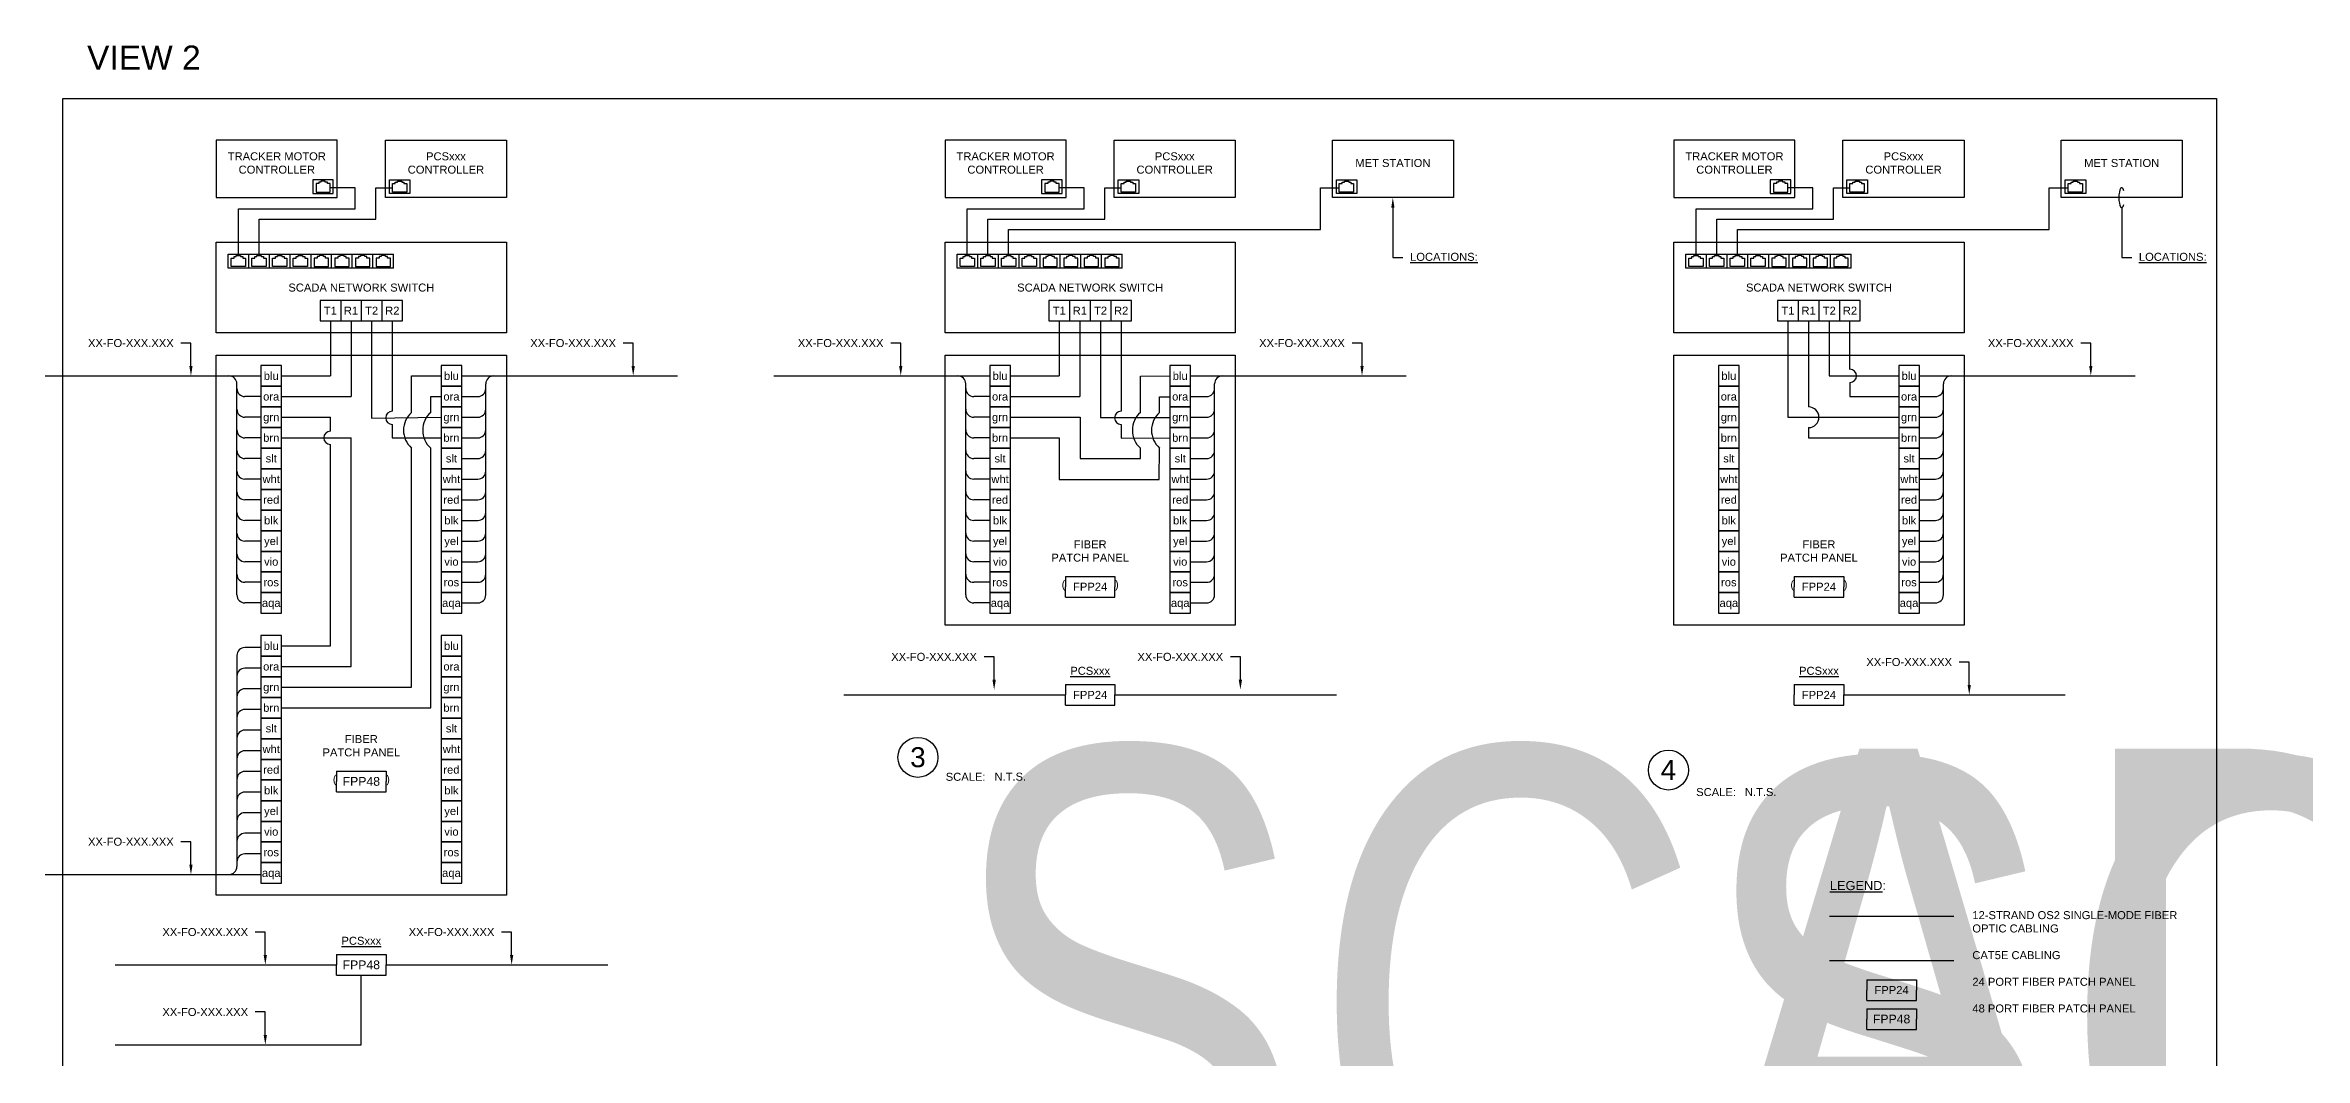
# Model space of a CAD drawing. Header units: feet. Extents: x -17 to 246, y -88 to 32.
# Drawn here: x 101.13 to 129.36, y -13.58 to -0.92 of the extents above; entities that cross this region are included whole.
import ezdxf
from ezdxf import colors
from ezdxf.entities.mleader import LeaderData, LeaderLine
from ezdxf.enums import TextEntityAlignment as Align
from ezdxf.math import Vec2, Vec3

# ---------------------------------------------------------------- set-up
doc = ezdxf.new("R2018")
doc.units = ezdxf.units.FT
doc.header["$MEASUREMENT"] = 0
for name, color, linetype in [('E-1LIN-COMM-EQPM', 243, 'Continuous'), ('E-CABL-CAT5', 120, 'CAT5_CABLE'), ('E-CABL-FO', 120, 'FIBER_OPTIC'), ('G-ANNO-TEXT', 1, 'Continuous'), ('G-NOTES', 7, 'Continuous')]:
    doc.layers.add(name, color=color, linetype=linetype)
doc.layers.add('G-NPLT', color=67, linetype='Continuous', plot=False)
doc.styles.add('NEI-A', font='arial.ttf')
doc.styles.get("Standard").update_dxf_attribs({"font": 'arial.ttf'})
doc.linetypes.add('CAT5_CABLE', pattern='A,1,-0.12,["CAT5",Standard,S=0.1,R=0,X=-0.08,Y=-0.05],-0.3', length=1.42)
doc.linetypes.add('FIBER_OPTIC', pattern='A,0.2,-0.05,0,-0.05,0.2,-0.15,["FO",Standard,S=0.1,R=0,X=-0.04,Y=-0.05],-0.25,0.2,-0.05,0,-0.05', length=1.2)

# ---------------------------------------------------------------- blocks, each defined once
blk = doc.blocks.new('com_fpp24')
at = {"layer": 'E-1LIN-COMM-EQPM'}
for p, q in [((-0.31, 0.129), (-0.155, 0.129)), ((-0.31, 0.129), (-0.31, 0)), ((-0.31, -0.129), (-0.31, 0)), ((-0.155, 0.129), (0.155, 0.129)), ((0.155, 0.129), (0.31, 0.129)), ((0.31, 0.129), (0.31, 0)), ((0.31, -0.129), (0.31, 0)), ((-0.31, -0.129), (-0.155, -0.129)), ((-0.155, -0.129), (0.155, -0.129)), ((0.155, -0.129), (0.31, -0.129))]:
    blk.add_line(p, q, dxfattribs=at)
at = {"insert": (0, 0), "char_height": 0.1, "attachment_point": 5, "style": 'NEI-A'}
blk.add_mtext_dynamic_manual_height_columns('FPP24', width=0.40071, gutter_width=0.547, heights=[0], dxfattribs=at)
blk = doc.blocks.new('com_fpp')
at = {"layer": 'E-1LIN-COMM-EQPM'}
for p, q in [((-0.31, 0.129), (-0.155, 0.129)), ((-0.31, 0.129), (-0.31, 0)), ((-0.31, -0.129), (-0.31, 0)), ((-0.155, 0.129), (0.155, 0.129)), ((0.155, 0.129), (0.31, 0.129)), ((0.31, 0.129), (0.31, 0)), ((0.31, -0.129), (0.31, 0)), ((-0.31, -0.129), (-0.155, -0.129)), ((-0.155, -0.129), (0.155, -0.129)), ((0.155, -0.129), (0.31, -0.129))]:
    blk.add_line(p, q, dxfattribs=at)
at = {"insert": (0, 0), "char_height": 0.1094, "attachment_point": 5, "style": 'NEI-A'}
blk.add_mtext_dynamic_manual_height_columns('FPP48', width=0.40071, gutter_width=0.547, heights=[0], dxfattribs=at)
blk = doc.blocks.new('com_fpp_ports')
for points in [[(-0.052, 0.129), (-0.31, 0.129), (-0.31, -0.129), (-0.052, -0.129)], [(-0.052, -0.129), (-0.31, -0.129), (-0.31, -0.387), (-0.052, -0.387)], [(-0.052, -0.387), (-0.31, -0.387), (-0.31, -0.645), (-0.052, -0.645)], [(-0.052, -0.645), (-0.31, -0.645), (-0.31, -0.903), (-0.052, -0.903)], [(-0.052, -0.903), (-0.31, -0.903), (-0.31, -1.161), (-0.052, -1.161)], [(-0.052, -1.161), (-0.31, -1.161), (-0.31, -1.419), (-0.052, -1.419)], [(-0.052, -1.419), (-0.31, -1.419), (-0.31, -1.677), (-0.052, -1.677)], [(-0.052, -1.677), (-0.31, -1.677), (-0.31, -1.936), (-0.052, -1.936)], [(-0.052, -1.936), (-0.31, -1.936), (-0.31, -2.194), (-0.052, -2.194)], [(-0.052, -2.194), (-0.31, -2.194), (-0.31, -2.452), (-0.052, -2.452)], [(-0.052, -2.452), (-0.31, -2.452), (-0.31, -2.71), (-0.052, -2.71)], [(-0.052, -2.71), (-0.31, -2.71), (-0.31, -2.968), (-0.052, -2.968)]]:
    blk.add_lwpolyline(points, close=True)
at = {"style": 'NEI-A'}
for s, p in [('blu', (-0.181, 0)), ('ora', (-0.181, -0.258)), ('grn', (-0.181, -0.516)), ('brn', (-0.181, -0.774)), ('slt', (-0.181, -1.032)), ('wht', (-0.181, -1.29)), ('red', (-0.181, -1.548)), ('blk', (-0.181, -1.807)), ('yel', (-0.181, -2.065)), ('vio', (-0.181, -2.323)), ('aqa', (-0.181, -2.839)), ('ros', (-0.181, -2.581))]:
    blk.add_text(s, height=0.1, dxfattribs=at).set_placement(p, align=Align.MIDDLE_CENTER)
blk = doc.blocks.new('DETAIL_TITLE')
blk.add_circle((0.592, -0.513), 0.25)
at = {"style": 'NEI-A', "flags": 8}
blk.add_attdef('#', text='', height=0.25, dxfattribs=at).set_placement((0.592, -0.511), align=Align.MIDDLE_CENTER)
at = {"lineweight": 30, "flags": 104}
blk.add_attdef('DETAIL_TITLE', text='', height=0.2, dxfattribs=at).set_placement((0.91, -0.525), align=Align.BOTTOM_LEFT)
at = {"style": 'NEI-A'}
for tag, p in [('SCALE:', (0.939, -0.738)), ('1"_=_', (1.547, -0.738))]:
    blk.add_attdef(tag, text='', height=0.1, dxfattribs=at).set_placement(p, align=Align.BOTTOM_LEFT)
blk = doc.blocks.new('Equipment Callout Arrowhead')
at = {"color": 0}
blk.add_ellipse((0, 0), major_axis=(0.99, 0), ratio=0.28679, start_param=-0.799881, end_param=3.941473, dxfattribs=at)

msp = doc.modelspace()

# ---------------------------------------------------------------- linework, layer by layer
at = {"layer": 'E-1LIN-COMM-EQPM'}
for points in [[(104.777, -2.106), (103.264, -2.106), (103.264, -2.823), (104.777, -2.823)], [(105.377, -2.106), (106.89, -2.106), (106.89, -2.823), (105.377, -2.823)], [(113.884, -2.106), (112.371, -2.106), (112.371, -2.823), (113.884, -2.823)], [(114.484, -2.106), (115.997, -2.106), (115.997, -2.823), (114.484, -2.823)], [(117.21, -2.106), (118.723, -2.106), (118.723, -2.823), (117.21, -2.823)], [(122.99, -2.106), (121.477, -2.106), (121.477, -2.823), (122.99, -2.823)], [(123.59, -2.106), (125.103, -2.106), (125.103, -2.823), (123.59, -2.823)], [(126.316, -2.106), (127.829, -2.106), (127.829, -2.823), (126.316, -2.823)], [(104.653, -2.648), (104.653, -2.629), (104.627, -2.629), (104.627, -2.618), (104.573, -2.618), (104.573, -2.629), (104.546, -2.629), (104.546, -2.648), (104.511, -2.648), (104.511, -2.754), (104.689, -2.754), (104.689, -2.648)], [(105.501, -2.648), (105.501, -2.629), (105.528, -2.629), (105.528, -2.618), (105.581, -2.618), (105.581, -2.629), (105.608, -2.629), (105.608, -2.648), (105.644, -2.648), (105.644, -2.754), (105.465, -2.754), (105.465, -2.648)], [(113.76, -2.648), (113.76, -2.629), (113.733, -2.629), (113.733, -2.618), (113.68, -2.618), (113.68, -2.629), (113.653, -2.629), (113.653, -2.648), (113.617, -2.648), (113.617, -2.754), (113.796, -2.754), (113.796, -2.648)], [(114.608, -2.648), (114.608, -2.629), (114.634, -2.629), (114.634, -2.618), (114.688, -2.618), (114.688, -2.629), (114.715, -2.629), (114.715, -2.648), (114.75, -2.648), (114.75, -2.754), (114.572, -2.754), (114.572, -2.648)], [(117.333, -2.648), (117.333, -2.629), (117.36, -2.629), (117.36, -2.618), (117.414, -2.618), (117.414, -2.629), (117.441, -2.629), (117.441, -2.648), (117.476, -2.648), (117.476, -2.754), (117.297, -2.754), (117.297, -2.648)], [(122.867, -2.648), (122.867, -2.629), (122.84, -2.629), (122.84, -2.618), (122.786, -2.618), (122.786, -2.629), (122.76, -2.629), (122.76, -2.648), (122.724, -2.648), (122.724, -2.754), (122.903, -2.754), (122.903, -2.648)], [(123.714, -2.648), (123.714, -2.629), (123.741, -2.629), (123.741, -2.618), (123.795, -2.618), (123.795, -2.629), (123.821, -2.629), (123.821, -2.648), (123.857, -2.648), (123.857, -2.754), (123.678, -2.754), (123.678, -2.648)], [(126.44, -2.648), (126.44, -2.629), (126.467, -2.629), (126.467, -2.618), (126.52, -2.618), (126.52, -2.629), (126.547, -2.629), (126.547, -2.648), (126.583, -2.648), (126.583, -2.754), (126.404, -2.754), (126.404, -2.648)], [(103.264, -3.381), (106.89, -3.381), (106.89, -4.515), (103.264, -4.515)], [(112.371, -3.381), (115.997, -3.381), (115.997, -4.515), (112.371, -4.515)], [(121.477, -3.381), (125.103, -3.381), (125.103, -4.515), (121.477, -4.515)], [(103.488, -3.578), (103.488, -3.559), (103.515, -3.559), (103.515, -3.547), (103.568, -3.547), (103.568, -3.559), (103.595, -3.559), (103.595, -3.578), (103.631, -3.578), (103.631, -3.684), (103.452, -3.684), (103.452, -3.578)], [(103.746, -3.578), (103.746, -3.559), (103.773, -3.559), (103.773, -3.547), (103.826, -3.547), (103.826, -3.559), (103.853, -3.559), (103.853, -3.578), (103.889, -3.578), (103.889, -3.684), (103.71, -3.684), (103.71, -3.578)], [(104.004, -3.578), (104.004, -3.559), (104.031, -3.559), (104.031, -3.547), (104.085, -3.547), (104.085, -3.559), (104.111, -3.559), (104.111, -3.578), (104.147, -3.578), (104.147, -3.684), (103.968, -3.684), (103.968, -3.578)], [(104.262, -3.578), (104.262, -3.559), (104.289, -3.559), (104.289, -3.547), (104.343, -3.547), (104.343, -3.559), (104.369, -3.559), (104.369, -3.578), (104.405, -3.578), (104.405, -3.684), (104.226, -3.684), (104.226, -3.578)], [(104.631, -3.578), (104.631, -3.559), (104.604, -3.559), (104.604, -3.547), (104.55, -3.547), (104.55, -3.559), (104.524, -3.559), (104.524, -3.578), (104.488, -3.578), (104.488, -3.684), (104.667, -3.684), (104.667, -3.578)], [(104.889, -3.578), (104.889, -3.559), (104.862, -3.559), (104.862, -3.547), (104.809, -3.547), (104.809, -3.559), (104.782, -3.559), (104.782, -3.578), (104.746, -3.578), (104.746, -3.684), (104.925, -3.684), (104.925, -3.578)], [(105.147, -3.578), (105.147, -3.559), (105.12, -3.559), (105.12, -3.547), (105.067, -3.547), (105.067, -3.559), (105.04, -3.559), (105.04, -3.578), (105.004, -3.578), (105.004, -3.684), (105.183, -3.684), (105.183, -3.578)], [(105.405, -3.578), (105.405, -3.559), (105.378, -3.559), (105.378, -3.547), (105.325, -3.547), (105.325, -3.559), (105.298, -3.559), (105.298, -3.578), (105.262, -3.578), (105.262, -3.684), (105.441, -3.684), (105.441, -3.578)], [(112.595, -3.578), (112.595, -3.559), (112.621, -3.559), (112.621, -3.547), (112.675, -3.547), (112.675, -3.559), (112.702, -3.559), (112.702, -3.578), (112.738, -3.578), (112.738, -3.684), (112.559, -3.684), (112.559, -3.578)], [(112.853, -3.578), (112.853, -3.559), (112.879, -3.559), (112.879, -3.547), (112.933, -3.547), (112.933, -3.559), (112.96, -3.559), (112.96, -3.578), (112.996, -3.578), (112.996, -3.684), (112.817, -3.684), (112.817, -3.578)], [(113.111, -3.578), (113.111, -3.559), (113.137, -3.559), (113.137, -3.547), (113.191, -3.547), (113.191, -3.559), (113.218, -3.559), (113.218, -3.578), (113.254, -3.578), (113.254, -3.684), (113.075, -3.684), (113.075, -3.578)], [(113.369, -3.578), (113.369, -3.559), (113.395, -3.559), (113.395, -3.547), (113.449, -3.547), (113.449, -3.559), (113.476, -3.559), (113.476, -3.578), (113.512, -3.578), (113.512, -3.684), (113.333, -3.684), (113.333, -3.578)], [(113.737, -3.578), (113.737, -3.559), (113.711, -3.559), (113.711, -3.547), (113.657, -3.547), (113.657, -3.559), (113.63, -3.559), (113.63, -3.578), (113.595, -3.578), (113.595, -3.684), (113.773, -3.684), (113.773, -3.578)], [(113.996, -3.578), (113.996, -3.559), (113.969, -3.559), (113.969, -3.547), (113.915, -3.547), (113.915, -3.559), (113.888, -3.559), (113.888, -3.578), (113.853, -3.578), (113.853, -3.684), (114.031, -3.684), (114.031, -3.578)], [(114.254, -3.578), (114.254, -3.559), (114.227, -3.559), (114.227, -3.547), (114.173, -3.547), (114.173, -3.559), (114.146, -3.559), (114.146, -3.578), (114.111, -3.578), (114.111, -3.684), (114.29, -3.684), (114.29, -3.578)], [(114.512, -3.578), (114.512, -3.559), (114.485, -3.559), (114.485, -3.547), (114.431, -3.547), (114.431, -3.559), (114.405, -3.559), (114.405, -3.578), (114.369, -3.578), (114.369, -3.684), (114.548, -3.684), (114.548, -3.578)], [(121.701, -3.578), (121.701, -3.559), (121.728, -3.559), (121.728, -3.547), (121.782, -3.547), (121.782, -3.559), (121.808, -3.559), (121.808, -3.578), (121.844, -3.578), (121.844, -3.684), (121.665, -3.684), (121.665, -3.578)], [(121.959, -3.578), (121.959, -3.559), (121.986, -3.559), (121.986, -3.547), (122.04, -3.547), (122.04, -3.559), (122.066, -3.559), (122.066, -3.578), (122.102, -3.578), (122.102, -3.684), (121.923, -3.684), (121.923, -3.578)], [(122.217, -3.578), (122.217, -3.559), (122.244, -3.559), (122.244, -3.547), (122.298, -3.547), (122.298, -3.559), (122.325, -3.559), (122.325, -3.578), (122.36, -3.578), (122.36, -3.684), (122.182, -3.684), (122.182, -3.578)], [(122.475, -3.578), (122.475, -3.559), (122.502, -3.559), (122.502, -3.547), (122.556, -3.547), (122.556, -3.559), (122.583, -3.559), (122.583, -3.578), (122.618, -3.578), (122.618, -3.684), (122.44, -3.684), (122.44, -3.578)], [(122.844, -3.578), (122.844, -3.559), (122.817, -3.559), (122.817, -3.547), (122.764, -3.547), (122.764, -3.559), (122.737, -3.559), (122.737, -3.578), (122.701, -3.578), (122.701, -3.684), (122.88, -3.684), (122.88, -3.578)], [(123.102, -3.578), (123.102, -3.559), (123.076, -3.559), (123.076, -3.547), (123.022, -3.547), (123.022, -3.559), (122.995, -3.559), (122.995, -3.578), (122.959, -3.578), (122.959, -3.684), (123.138, -3.684), (123.138, -3.578)], [(123.36, -3.578), (123.36, -3.559), (123.334, -3.559), (123.334, -3.547), (123.28, -3.547), (123.28, -3.559), (123.253, -3.559), (123.253, -3.578), (123.217, -3.578), (123.217, -3.684), (123.396, -3.684), (123.396, -3.578)], [(123.618, -3.578), (123.618, -3.559), (123.592, -3.559), (123.592, -3.547), (123.538, -3.547), (123.538, -3.559), (123.511, -3.559), (123.511, -3.578), (123.475, -3.578), (123.475, -3.684), (123.654, -3.684), (123.654, -3.578)], [(103.264, -4.794), (106.89, -4.794), (106.89, -11.546), (103.264, -11.546)], [(112.371, -4.794), (115.997, -4.794), (115.997, -8.17), (112.371, -8.17)], [(121.477, -4.794), (125.103, -4.794), (125.103, -8.17), (121.477, -8.17)]]:
    msp.add_lwpolyline(points, close=True, dxfattribs=at)
at = {"layer": 'E-1LIN-COMM-EQPM', "linetype": 'Continuous'}
for points in [[(104.469, -2.773), (104.727, -2.773), (104.727, -2.602), (104.469, -2.602)], [(105.685, -2.773), (105.427, -2.773), (105.427, -2.602), (105.685, -2.602)], [(113.576, -2.773), (113.834, -2.773), (113.834, -2.602), (113.576, -2.602)], [(114.792, -2.773), (114.534, -2.773), (114.534, -2.602), (114.792, -2.602)], [(117.518, -2.773), (117.26, -2.773), (117.26, -2.602), (117.518, -2.602)], [(122.682, -2.773), (122.94, -2.773), (122.94, -2.602), (122.682, -2.602)], [(123.898, -2.773), (123.64, -2.773), (123.64, -2.602), (123.898, -2.602)], [(126.624, -2.773), (126.366, -2.773), (126.366, -2.602), (126.624, -2.602)]]:
    msp.add_lwpolyline(points, close=True, dxfattribs=at)
for points in [[(105.479, -3.703), (103.414, -3.703), (103.414, -3.531), (105.479, -3.531)], [(103.672, -3.703), (103.672, -3.531)], [(103.93, -3.703), (103.93, -3.531)], [(104.188, -3.703), (104.188, -3.531)], [(104.447, -3.531), (104.447, -3.703)], [(104.705, -3.703), (104.705, -3.531)], [(104.963, -3.703), (104.963, -3.531)], [(105.221, -3.703), (105.221, -3.531)], [(105.479, -3.703), (105.479, -3.531)], [(114.585, -3.703), (112.521, -3.703), (112.521, -3.531), (114.585, -3.531)], [(112.779, -3.703), (112.779, -3.531)], [(113.037, -3.703), (113.037, -3.531)], [(113.295, -3.703), (113.295, -3.531)], [(113.553, -3.531), (113.553, -3.703)], [(113.811, -3.703), (113.811, -3.531)], [(114.069, -3.703), (114.069, -3.531)], [(114.327, -3.703), (114.327, -3.531)], [(114.585, -3.703), (114.585, -3.531)], [(123.692, -3.703), (121.627, -3.703), (121.627, -3.531), (123.692, -3.531)], [(121.886, -3.703), (121.886, -3.531)], [(122.144, -3.703), (122.144, -3.531)], [(122.402, -3.703), (122.402, -3.531)], [(122.66, -3.531), (122.66, -3.703)], [(122.918, -3.703), (122.918, -3.531)], [(123.176, -3.703), (123.176, -3.531)], [(123.434, -3.703), (123.434, -3.531)], [(123.692, -3.703), (123.692, -3.531)]]:
    msp.add_lwpolyline(points, dxfattribs=at)
at = {"layer": 'E-1LIN-COMM-EQPM'}
for points in [[(105.593, -4.107), (104.561, -4.107), (104.561, -4.365), (105.593, -4.365)], [(104.819, -4.107), (104.819, -4.365)], [(105.077, -4.107), (105.077, -4.365)], [(105.335, -4.107), (105.335, -4.365)], [(105.593, -4.365), (105.593, -4.107)], [(114.7, -4.107), (113.668, -4.107), (113.668, -4.365), (114.7, -4.365)], [(113.926, -4.107), (113.926, -4.365)], [(114.184, -4.107), (114.184, -4.365)], [(114.442, -4.107), (114.442, -4.365)], [(114.7, -4.365), (114.7, -4.107)], [(123.807, -4.107), (122.774, -4.107), (122.774, -4.365), (123.807, -4.365)], [(123.032, -4.107), (123.032, -4.365)], [(123.29, -4.107), (123.29, -4.365)], [(123.548, -4.107), (123.548, -4.365)], [(123.807, -4.365), (123.807, -4.107)]]:
    msp.add_lwpolyline(points, dxfattribs=at)
at = {"layer": 'E-CABL-CAT5'}
msp.add_line((123.422, -12.363), (124.974, -12.363), dxfattribs=at)
for points in [[(103.542, -3.547), (103.542, -2.962), (105.002, -2.962), (105.002, -2.701), (104.689, -2.701)], [(103.8, -3.547), (103.8, -3.091), (105.26, -3.091), (105.26, -2.701), (105.465, -2.701)], [(112.648, -3.547), (112.648, -2.962), (114.109, -2.962), (114.109, -2.701), (113.796, -2.701)], [(112.906, -3.547), (112.906, -3.091), (114.367, -3.091), (114.367, -2.701), (114.572, -2.701)], [(113.164, -3.547), (113.164, -3.22), (117.06, -3.22), (117.06, -2.701), (117.297, -2.701)], [(121.755, -3.547), (121.755, -2.962), (123.215, -2.962), (123.215, -2.701), (122.903, -2.701)], [(122.013, -3.547), (122.013, -3.091), (123.474, -3.091), (123.474, -2.701), (123.678, -2.701)], [(122.271, -3.547), (122.271, -3.22), (126.166, -3.22), (126.166, -2.701), (126.404, -2.701)]]:
    msp.add_lwpolyline(points, dxfattribs=at)
at = {"layer": 'E-CABL-FO', "linetype": 'Continuous'}
for p, q in [((104.69, -4.365), (104.69, -5.052)), ((104.948, -4.365), (104.948, -5.31)), ((105.206, -4.365), (105.206, -5.58)), ((105.464, -4.365), (105.464, -5.494)), ((113.797, -4.365), (113.797, -5.052)), ((114.055, -4.365), (114.055, -5.31)), ((122.903, -4.365), (122.903, -5.569)), ((123.161, -4.365), (123.161, -5.439)), ((123.419, -4.365), (123.419, -5.052)), ((123.678, -4.97), (123.678, -4.365)), ((104.08, -5.052), (104.69, -5.052)), ((113.187, -5.052), (113.797, -5.052)), ((123.419, -5.052), (124.287, -5.052)), ((104.08, -5.31), (104.948, -5.31)), ((113.187, -5.31), (114.055, -5.31)), ((123.678, -5.135), (123.678, -5.31)), ((123.678, -5.31), (124.287, -5.31)), ((104.08, -5.569), (104.69, -5.569)), ((104.69, -5.744), (104.69, -5.569)), ((122.903, -5.569), (124.287, -5.569)), ((104.08, -5.827), (104.948, -5.827)), ((105.464, -5.659), (105.464, -5.825)), ((123.161, -5.698), (123.161, -5.827)), ((123.161, -5.827), (124.287, -5.827))]:
    msp.add_line(p, q, dxfattribs=at)
at = {"layer": 'E-CABL-FO'}
for p, q in [((101.127, -5.052), (103.822, -5.052)), ((103.522, -7.791), (103.522, -5.152)), ((103.822, -5.31), (103.622, -5.31)), ((106.332, -5.31), (106.532, -5.31)), ((106.632, -7.791), (106.632, -5.152)), ((112.629, -7.791), (112.629, -5.152)), ((112.929, -5.31), (112.729, -5.31)), ((115.439, -5.31), (115.639, -5.31)), ((115.739, -7.791), (115.739, -5.152)), ((124.545, -5.31), (124.745, -5.31)), ((124.845, -7.791), (124.845, -5.152)), ((103.822, -5.569), (103.622, -5.569)), ((106.332, -5.569), (106.532, -5.569)), ((112.929, -5.569), (112.729, -5.569)), ((115.439, -5.569), (115.639, -5.569)), ((124.545, -5.569), (124.745, -5.569)), ((103.822, -5.827), (103.622, -5.827)), ((106.332, -5.827), (106.532, -5.827)), ((112.929, -5.827), (112.729, -5.827)), ((115.439, -5.827), (115.639, -5.827)), ((124.545, -5.827), (124.745, -5.827)), ((103.822, -6.085), (103.622, -6.085)), ((106.332, -6.085), (106.532, -6.085)), ((112.929, -6.085), (112.729, -6.085)), ((115.439, -6.085), (115.639, -6.085)), ((124.545, -6.085), (124.745, -6.085)), ((103.822, -6.343), (103.622, -6.343)), ((106.332, -6.343), (106.532, -6.343)), ((112.929, -6.343), (112.729, -6.343)), ((115.439, -6.343), (115.639, -6.343)), ((124.545, -6.343), (124.745, -6.343)), ((103.822, -6.601), (103.622, -6.601)), ((106.332, -6.601), (106.532, -6.601)), ((112.929, -6.601), (112.729, -6.601)), ((115.439, -6.601), (115.639, -6.601)), ((124.545, -6.601), (124.745, -6.601)), ((103.822, -6.859), (103.622, -6.859)), ((106.332, -6.859), (106.532, -6.859)), ((112.929, -6.859), (112.729, -6.859)), ((115.439, -6.859), (115.639, -6.859)), ((124.545, -6.859), (124.745, -6.859)), ((103.822, -7.117), (103.622, -7.117)), ((106.332, -7.117), (106.532, -7.117)), ((112.929, -7.117), (112.729, -7.117)), ((115.439, -7.117), (115.639, -7.117)), ((124.545, -7.117), (124.745, -7.117)), ((103.822, -7.375), (103.622, -7.375)), ((106.332, -7.375), (106.532, -7.375)), ((112.929, -7.375), (112.729, -7.375)), ((115.439, -7.375), (115.639, -7.375)), ((124.545, -7.375), (124.745, -7.375)), ((103.822, -7.633), (103.622, -7.633)), ((103.822, -7.891), (103.622, -7.891)), ((106.332, -7.633), (106.532, -7.633)), ((106.332, -7.891), (106.532, -7.891)), ((112.929, -7.633), (112.729, -7.633)), ((112.929, -7.891), (112.729, -7.891)), ((115.439, -7.633), (115.639, -7.633)), ((115.439, -7.891), (115.639, -7.891)), ((124.545, -7.633), (124.745, -7.633)), ((124.545, -7.891), (124.745, -7.891)), ((103.822, -8.449), (103.622, -8.449)), ((103.522, -8.549), (103.522, -11.188)), ((103.822, -8.707), (103.622, -8.707)), ((103.822, -8.965), (103.622, -8.965)), ((103.822, -9.223), (103.622, -9.223)), ((111.106, -9.041), (113.874, -9.041)), ((114.494, -9.041), (117.261, -9.041)), ((123.6, -9.041), (126.368, -9.041)), ((103.822, -9.482), (103.622, -9.482)), ((103.822, -9.74), (103.622, -9.74)), ((103.822, -9.998), (103.622, -9.998)), ((103.822, -10.256), (103.622, -10.256)), ((103.822, -10.514), (103.622, -10.514)), ((103.822, -10.772), (103.622, -10.772)), ((101.127, -11.288), (103.822, -11.288)), ((103.822, -11.03), (103.622, -11.03)), ((123.422, -11.808), (124.974, -11.808)), ((102, -12.417), (104.767, -12.417)), ((105.387, -12.417), (108.155, -12.417))]:
    msp.add_line(p, q, dxfattribs=at)
at = {"layer": 'E-CABL-FO', "linetype": 'Continuous'}
for points in [[(114.313, -4.365), (114.313, -5.574), (115.181, -5.574)], [(114.571, -4.365), (114.571, -5.494)], [(105.705, -5.509), (105.705, -5.053)], [(105.944, -5.509), (105.944, -5.311)], [(105.206, -5.58), (106.074, -5.569)], [(113.187, -5.569), (114.057, -5.569), (114.057, -6.085), (114.813, -6.085), (114.812, -5.954)], [(104.08, -8.686), (104.948, -8.686), (104.948, -5.827)], [(104.08, -8.428), (104.69, -8.428), (104.69, -5.909)], [(105.464, -5.825), (106.074, -5.827)], [(113.187, -5.827), (113.798, -5.827)], [(113.798, -5.827), (113.798, -6.347), (115.048, -6.347), (115.051, -5.954)], [(114.571, -5.659), (114.571, -5.829), (115.181, -5.827)], [(104.08, -9.203), (105.944, -9.203), (105.944, -5.954)], [(104.08, -8.944), (105.705, -8.944), (105.705, -5.954)]]:
    msp.add_lwpolyline(points, dxfattribs=at)
at = {"layer": 'E-CABL-FO'}
for points in [[(105.705, -5.053), (106.074, -5.052)], [(106.332, -5.052), (109.028, -5.052)], [(110.233, -5.052), (112.929, -5.052)], [(114.812, -5.509), (114.812, -5.056), (115.181, -5.052)], [(115.439, -5.052), (118.134, -5.052)], [(124.545, -5.052), (127.241, -5.052)], [(105.944, -5.311), (106.074, -5.31)], [(115.051, -5.509), (115.051, -5.313), (115.181, -5.313)], [(102, -13.417), (105.077, -13.417), (105.077, -12.546)]]:
    msp.add_lwpolyline(points, dxfattribs=at)
for centre, radius, start, end in [((103.422, -5.152), 0.1, 0, 90), ((106.732, -5.152), 0.1, 90, 180), ((112.529, -5.152), 0.1, 0, 90), ((115.839, -5.152), 0.1, 90, 180), ((124.945, -5.152), 0.1, 90, 180), ((103.622, -5.21), 0.1, 180, 270), ((106.532, -5.21), 0.1, 270, 0), ((112.729, -5.21), 0.1, 180, 270), ((115.639, -5.21), 0.1, 270, 0), ((124.745, -5.21), 0.1, 270, 0), ((103.622, -5.469), 0.1, 180, 270), ((105.902, -5.732), 0.298, 131.5844, 228.4156), ((106.142, -5.732), 0.298, 131.5844, 228.4156), ((106.532, -5.469), 0.1, 270, 0), ((112.729, -5.469), 0.1, 180, 270), ((115.639, -5.469), 0.1, 270, 0), ((124.745, -5.469), 0.1, 270, 0), ((103.622, -5.727), 0.1, 180, 270), ((106.532, -5.727), 0.1, 270, 0), ((112.729, -5.727), 0.1, 180, 270), ((115.639, -5.727), 0.1, 270, 0), ((124.745, -5.727), 0.1, 270, 0), ((103.622, -5.985), 0.1, 180, 270), ((106.532, -5.985), 0.1, 270, 0), ((112.729, -5.985), 0.1, 180, 270), ((115.639, -5.985), 0.1, 270, 0), ((124.745, -5.985), 0.1, 270, 0), ((103.622, -6.243), 0.1, 180, 270), ((106.532, -6.243), 0.1, 270, 0), ((112.729, -6.243), 0.1, 180, 270), ((115.639, -6.243), 0.1, 270, 0), ((124.745, -6.243), 0.1, 270, 0), ((103.622, -6.501), 0.1, 180, 270), ((103.622, -6.759), 0.1, 180, 270), ((106.532, -6.501), 0.1, 270, 0), ((106.532, -6.759), 0.1, 270, 0), ((112.729, -6.501), 0.1, 180, 270), ((112.729, -6.759), 0.1, 180, 270), ((115.639, -6.501), 0.1, 270, 0), ((115.639, -6.759), 0.1, 270, 0), ((124.745, -6.501), 0.1, 270, 0), ((124.745, -6.759), 0.1, 270, 0), ((103.622, -7.017), 0.1, 180, 270), ((106.532, -7.017), 0.1, 270, 0), ((112.729, -7.017), 0.1, 180, 270), ((115.639, -7.017), 0.1, 270, 0), ((124.745, -7.017), 0.1, 270, 0), ((103.622, -7.275), 0.1, 180, 270), ((106.532, -7.275), 0.1, 270, 0), ((112.729, -7.275), 0.1, 180, 270), ((115.639, -7.275), 0.1, 270, 0), ((124.745, -7.275), 0.1, 270, 0), ((103.622, -7.533), 0.1, 180, 270), ((106.532, -7.533), 0.1, 270, 0), ((112.729, -7.533), 0.1, 180, 270), ((115.639, -7.533), 0.1, 270, 0), ((124.745, -7.533), 0.1, 270, 0), ((103.622, -7.791), 0.1, 180, 270), ((106.532, -7.791), 0.1, 270, 0), ((112.729, -7.791), 0.1, 180, 270), ((115.639, -7.791), 0.1, 270, 0), ((124.745, -7.791), 0.1, 270, 0), ((103.622, -8.549), 0.1, 90, 180), ((103.622, -8.807), 0.1, 90, 180), ((103.622, -9.065), 0.1, 90, 180), ((103.622, -9.323), 0.1, 90, 180), ((103.622, -9.582), 0.1, 90, 180), ((103.622, -9.84), 0.1, 90, 180), ((103.622, -10.098), 0.1, 90, 180), ((103.622, -10.356), 0.1, 90, 180), ((103.622, -10.614), 0.1, 90, 180), ((103.622, -10.872), 0.1, 90, 180), ((103.422, -11.188), 0.1, 270, 0), ((103.622, -11.13), 0.1, 90, 180)]:
    msp.add_arc(centre, radius, start, end, dxfattribs=at)
at = {"layer": 'E-CABL-FO', "linetype": 'Continuous'}
for centre, radius, start, end in [((123.678, -5.052), 0.0826, 270, 90), ((105.464, -5.577), 0.0826, 90, 270), ((114.571, -5.577), 0.0826, 90, 270), ((115.009, -5.732), 0.298, 131.5844, 228.4156), ((115.248, -5.732), 0.298, 131.5844, 228.4156), ((123.161, -5.569), 0.129, 270, 90), ((104.69, -5.827), 0.0826, 90, 270)]:
    msp.add_arc(centre, radius, start, end, dxfattribs=at)
at = {"layer": 'G-NPLT'}
msp.add_lwpolyline([(101.348, -1.583), (128.257, -1.583), (128.257, -24.593), (101.348, -24.593)], close=True, dxfattribs=at)

# ---------------------------------------------------------------- block references
at = {"layer": 'E-1LIN-COMM-EQPM'}
for name, p in [('com_fpp_ports', (104.132, -5.052)), ('com_fpp_ports', (106.384, -5.052)), ('com_fpp_ports', (113.239, -5.052)), ('com_fpp_ports', (115.49, -5.052)), ('com_fpp_ports', (122.345, -5.052)), ('com_fpp_ports', (124.597, -5.052)), ('com_fpp24', (114.184, -7.688)), ('com_fpp24', (123.29, -7.688)), ('com_fpp_ports', (104.132, -8.428)), ('com_fpp_ports', (106.384, -8.428)), ('com_fpp24', (114.184, -9.041)), ('com_fpp24', (123.29, -9.041)), ('com_fpp', (105.077, -10.123)), ('com_fpp', (105.077, -12.417)), ('com_fpp24', (124.198, -12.732)), ('com_fpp', (124.198, -13.095))]:
    msp.add_blockref(name, p, dxfattribs=at)
at = {"layer": 'G-ANNO-TEXT'}
ref = msp.add_blockref('DETAIL_TITLE', (111.44, -9.309), dxfattribs=at)
ref.add_attrib('#', '3', dxfattribs={"layer": '0', "height": 0.25, "style": 'NEI-A'}).set_placement((112.032, -9.82), align=Align.MIDDLE_CENTER)
lines = msp.add_mtext('\\W0.8000;{\\LSCADA FO PATCH-THROUGH AT PCSxxx}', dxfattribs={"layer": '0', "insert": (112.35, -9.712), "char_height": 6.4, "attachment_point": 1})
ref.add_attrib('DETAIL_TITLE', '', (112.35, -9.712)).embed_mtext(lines)
ref.add_attrib('SCALE:', 'SCALE:', dxfattribs={"layer": '0', "height": 0.1, "style": 'NEI-A'}).set_placement((112.379, -10.015), align=Align.TOP_LEFT)
ref.add_attrib('1"_=_', 'N.T.S.', dxfattribs={"layer": '0', "height": 0.1, "style": 'NEI-A'}).set_placement((112.988, -10.013), align=Align.TOP_LEFT)
ref = msp.add_blockref('DETAIL_TITLE', (120.817, -9.468), dxfattribs=at)
ref.add_attrib('#', '4', dxfattribs={"layer": '0', "height": 0.25, "style": 'NEI-A'}).set_placement((121.409, -9.979), align=Align.MIDDLE_CENTER)
lines = msp.add_mtext('\\W0.8000;{\\LSCADA FO RETURN AT PCSxxx}', dxfattribs={"layer": '0', "insert": (121.727, -9.871), "char_height": 6.4, "attachment_point": 1})
ref.add_attrib('DETAIL_TITLE', '', (121.727, -9.871)).embed_mtext(lines)
ref.add_attrib('SCALE:', 'SCALE:', dxfattribs={"layer": '0', "height": 0.1, "style": 'NEI-A'}).set_placement((121.756, -10.206), align=Align.TOP_LEFT)
ref.add_attrib('1"_=_', 'N.T.S.', dxfattribs={"layer": '0', "height": 0.1, "style": 'NEI-A'}).set_placement((122.364, -10.206), align=Align.TOP_LEFT)

# ---------------------------------------------------------------- texts
at = {"color": 7, "insert": (125.207, -11.745), "char_height": 0.1, "attachment_point": 1, "style": 'NEI-A'}
msp.add_mtext_dynamic_manual_height_columns('{\\C256;12-STRAND OS2 SINGLE-MODE FIBER OPTIC CABLING\\P\\PCAT5E CABLING\\P\\P24 PORT FIBER PATCH PANEL\\P\\P48 PORT FIBER PATCH PANEL}', width=2.78446, gutter_width=0.547, heights=[0], dxfattribs=at)
at = {"layer": 'E-1LIN-COMM-EQPM', "style": 'NEI-A'}
for s, p in [('T1', (104.69, -4.236)), ('R1', (104.948, -4.236)), ('T2', (105.206, -4.236)), ('R2', (105.464, -4.236)), ('T1', (113.797, -4.236)), ('R1', (114.055, -4.236)), ('T2', (114.313, -4.236)), ('R2', (114.571, -4.236)), ('T1', (122.903, -4.236)), ('R1', (123.161, -4.236)), ('T2', (123.419, -4.236)), ('R2', (123.678, -4.236))]:
    msp.add_text(s, height=0.1, dxfattribs=at).set_placement(p, align=Align.MIDDLE_CENTER)
at = {"layer": 'G-ANNO-TEXT', "char_height": 0.1, "attachment_point": 5, "style": 'NEI-A'}
for s, width, insert in [('TRACKER MOTOR \\PCONTROLLER', 1.48539, (104.021, -2.39)), ('PCSxxx \\PCONTROLLER', 1.48539, (106.134, -2.39)), ('TRACKER MOTOR \\PCONTROLLER', 1.48539, (113.127, -2.39)), ('PCSxxx \\PCONTROLLER', 1.48539, (115.24, -2.39)), ('TRACKER MOTOR \\PCONTROLLER', 1.48539, (122.234, -2.39)), ('PCSxxx \\PCONTROLLER', 1.48539, (124.347, -2.39)), ('MET STATION', 1.48539, (117.966, -2.39)), ('MET STATION', 1.48539, (127.073, -2.39)), ('SCADA NETWORK SWITCH', 3.53356, (105.077, -3.948)), ('SCADA NETWORK SWITCH', 3.53356, (114.184, -3.948)), ('SCADA NETWORK SWITCH', 3.53356, (123.29, -3.948)), ('FIBER \\PPATCH PANEL\\P\\P(                )', 1.96747, (114.184, -7.423)), ('FIBER \\PPATCH PANEL\\P\\P(                )', 1.96747, (123.29, -7.423)), ('FIBER \\PPATCH PANEL\\P\\P(                )', 1.96747, (105.077, -9.858))]:
    msp.add_mtext_dynamic_manual_height_columns(s, width=width, gutter_width=0.547, heights=[0], dxfattribs=dict(at, insert=insert))
at = {"layer": 'G-ANNO-TEXT', "transparency": 33554687, "char_height": 0.1, "attachment_point": 8, "style": 'NEI-A'}
for insert in [(114.184, -8.791), (123.29, -8.791), (105.077, -12.167)]:
    msp.add_mtext_dynamic_manual_height_columns('\\pxqc;{\\LPCSxxx}', width=0.76506, gutter_width=0.469, heights=[0], dxfattribs=dict(at, insert=insert))
at = {"layer": 'G-NOTES', "insert": (123.427, -11.368), "char_height": 0.1, "attachment_point": 1, "style": 'NEI-A'}
msp.add_mtext_dynamic_manual_height_columns('{\\fArial|b0|i0|c0|p34;\\H1.1429x;\\W1;\\LLEGEND\\l:}', width=0.75249, gutter_width=0.547, heights=[0], dxfattribs=at)
at = {"layer": 'G-NPLT', "insert": (101.65, -0.921), "char_height": 0.3, "attachment_point": 1, "style": 'NEI-A'}
msp.add_mtext_dynamic_manual_height_columns('VIEW 2', width=2.48466, gutter_width=0.5, heights=[0.31], dxfattribs=at)

# ---------------------------------------------------------------- leaders
at = {"layer": 'G-ANNO-TEXT'}
ml = msp.add_multileader_mtext('Standard', dxfattribs=at)
ml.set_content('\\A1;{\\LLOCATIONS:}', color=256, style='NEI-A')
ml.set_leader_properties()
ml.build(insert=Vec2(0, 0))
ml.multileader.update_dxf_attribs({"dogleg_length": 0.125, "arrow_head_size": 0.125})
ctx = ml.context
ctx.base_point, ctx.char_height, ctx.arrow_head_size, ctx.landing_gap_size, ctx.plane_origin = Vec3(118.091, -3.573), 0.1, 0.125, 0.09, Vec3(111.521, -2.106)
notes = []
notes.append((ctx, [(0, (1, 1, 0), (117.966, -3.573), (1, 0), 0.125, [(0, [(117.966, -2.823)], 0, [])])]))
ctx.mtext.insert, ctx.mtext.width, ctx.mtext.flow_direction = Vec3(118.181, -3.513), 1.62349, 5
ml = msp.add_multileader_mtext('Standard', dxfattribs=at)
ml.set_content('\\A1;{\\LLOCATIONS:}', color=256, style='NEI-A')
ml.set_leader_properties()
ml.set_arrow_properties(name='Equipment Callout Arrowhead')
ml.build(insert=Vec2(0, 0))
ml.multileader.update_dxf_attribs({"dogleg_length": 0.125, "arrow_head_size": 0.125})
ctx = ml.context
ctx.base_point, ctx.char_height, ctx.arrow_head_size, ctx.landing_gap_size, ctx.plane_origin = Vec3(127.198, -3.573), 0.1, 0.125, 0.09, Vec3(120.628, -2.106)
notes.append((ctx, [(0, (1, 1, 0), (127.073, -3.573), (1, 0), 0.125, [(0, [(127.073, -2.823)], 0, [])])]))
ctx.mtext.insert, ctx.mtext.width, ctx.mtext.flow_direction = Vec3(127.288, -3.513), 1.62349, 5
ml = msp.add_multileader_mtext('Standard', dxfattribs=at)
ml.set_content('\\A1;XX-FO-XXX.XXX', color=256, style='NEI-A')
ml.set_leader_properties()
ml.build(insert=Vec2(0, 0))
ml.multileader.update_dxf_attribs({"dogleg_length": 0.125, "arrow_head_size": 0.125})
ctx = ml.context
ctx.base_point, ctx.char_height, ctx.arrow_head_size, ctx.landing_gap_size, ctx.plane_origin = Vec3(101.573, -4.642), 0.1, 0.125, 0.09, Vec3(94.975, -3.924)
ctx.text_align_type = 2
notes.append((ctx, [(1, (1, 1, 0), (102.948, -4.642), (-1, 0), 0.125, [(0, [(102.948, -5.052)], 0, [])])]))
ctx.mtext.insert, ctx.mtext.width, ctx.mtext.alignment, ctx.mtext.flow_direction = Vec3(102.733, -4.591), 1.08263, 3, 5
ml = msp.add_multileader_mtext('Standard', dxfattribs=at)
ml.set_content('\\A1;XX-FO-XXX.XXX', color=256, style='NEI-A')
ml.set_leader_properties()
ml.build(insert=Vec2(0, 0))
ml.multileader.update_dxf_attribs({"dogleg_length": 0.125, "arrow_head_size": 0.125})
ctx = ml.context
ctx.base_point, ctx.char_height, ctx.arrow_head_size, ctx.landing_gap_size, ctx.plane_origin = Vec3(107.099, -4.642), 0.1, 0.125, 0.09, Vec3(100.501, -3.924)
ctx.text_align_type = 2
notes.append((ctx, [(1, (1, 1, 0), (108.474, -4.642), (-1, 0), 0.125, [(0, [(108.474, -5.052)], 0, [])])]))
ctx.mtext.insert, ctx.mtext.width, ctx.mtext.alignment, ctx.mtext.flow_direction = Vec3(108.259, -4.591), 1.08263, 3, 5
ml = msp.add_multileader_mtext('Standard', dxfattribs=at)
ml.set_content('\\A1;XX-FO-XXX.XXX', color=256, style='NEI-A')
ml.set_leader_properties()
ml.build(insert=Vec2(0, 0))
ml.multileader.update_dxf_attribs({"dogleg_length": 0.125, "arrow_head_size": 0.125})
ctx = ml.context
ctx.base_point, ctx.char_height, ctx.arrow_head_size, ctx.landing_gap_size, ctx.plane_origin = Vec3(110.443, -4.642), 0.1, 0.125, 0.09, Vec3(103.845, -3.924)
ctx.text_align_type = 2
notes.append((ctx, [(1, (1, 1, 0), (111.817, -4.642), (-1, 0), 0.125, [(0, [(111.817, -5.052)], 0, [])])]))
ctx.mtext.insert, ctx.mtext.width, ctx.mtext.alignment, ctx.mtext.flow_direction = Vec3(111.602, -4.591), 1.08263, 3, 5
ml = msp.add_multileader_mtext('Standard', dxfattribs=at)
ml.set_content('\\A1;XX-FO-XXX.XXX', color=256, style='NEI-A')
ml.set_leader_properties()
ml.build(insert=Vec2(0, 0))
ml.multileader.update_dxf_attribs({"dogleg_length": 0.125, "arrow_head_size": 0.125})
ctx = ml.context
ctx.base_point, ctx.char_height, ctx.arrow_head_size, ctx.landing_gap_size, ctx.plane_origin = Vec3(116.206, -4.642), 0.1, 0.125, 0.09, Vec3(109.608, -3.924)
ctx.text_align_type = 2
notes.append((ctx, [(1, (1, 1, 0), (117.581, -4.642), (-1, 0), 0.125, [(0, [(117.581, -5.052)], 0, [])])]))
ctx.mtext.insert, ctx.mtext.width, ctx.mtext.alignment, ctx.mtext.flow_direction = Vec3(117.366, -4.591), 1.08263, 3, 5
ml = msp.add_multileader_mtext('Standard', dxfattribs=at)
ml.set_content('\\A1;XX-FO-XXX.XXX', color=256, style='NEI-A')
ml.set_leader_properties()
ml.build(insert=Vec2(0, 0))
ml.multileader.update_dxf_attribs({"dogleg_length": 0.125, "arrow_head_size": 0.125})
ctx = ml.context
ctx.base_point, ctx.char_height, ctx.arrow_head_size, ctx.landing_gap_size, ctx.plane_origin = Vec3(125.313, -4.642), 0.1, 0.125, 0.09, Vec3(118.715, -3.924)
ctx.text_align_type = 2
notes.append((ctx, [(1, (1, 1, 0), (126.687, -4.642), (-1, 0), 0.125, [(0, [(126.687, -5.052)], 0, [])])]))
ctx.mtext.insert, ctx.mtext.width, ctx.mtext.alignment, ctx.mtext.flow_direction = Vec3(126.472, -4.591), 1.08263, 3, 5
ml = msp.add_multileader_mtext('Standard', dxfattribs=at)
ml.set_content('\\A1;XX-FO-XXX.XXX', color=256, style='NEI-A')
ml.set_leader_properties()
ml.build(insert=Vec2(0, 0))
ml.multileader.update_dxf_attribs({"dogleg_length": 0.125, "arrow_head_size": 0.125})
ctx = ml.context
ctx.base_point, ctx.char_height, ctx.arrow_head_size, ctx.landing_gap_size, ctx.plane_origin = Vec3(111.609, -8.566), 0.1, 0.125, 0.09, Vec3(105.011, -7.848)
ctx.text_align_type = 2
notes.append((ctx, [(1, (1, 1, 0), (112.984, -8.566), (-1, 0), 0.125, [(0, [(112.984, -8.977)], 0, [])])]))
ctx.mtext.insert, ctx.mtext.width, ctx.mtext.alignment, ctx.mtext.flow_direction = Vec3(112.769, -8.515), 1.08263, 3, 5
ml = msp.add_multileader_mtext('Standard', dxfattribs=at)
ml.set_content('\\A1;XX-FO-XXX.XXX', color=256, style='NEI-A')
ml.set_leader_properties()
ml.build(insert=Vec2(0, 0))
ml.multileader.update_dxf_attribs({"dogleg_length": 0.125, "arrow_head_size": 0.125})
ctx = ml.context
ctx.base_point, ctx.char_height, ctx.arrow_head_size, ctx.landing_gap_size, ctx.plane_origin = Vec3(114.687, -8.566), 0.1, 0.125, 0.09, Vec3(108.089, -7.848)
ctx.text_align_type = 2
notes.append((ctx, [(1, (1, 1, 0), (116.061, -8.566), (-1, 0), 0.125, [(0, [(116.061, -8.977)], 0, [])])]))
ctx.mtext.insert, ctx.mtext.width, ctx.mtext.alignment, ctx.mtext.flow_direction = Vec3(115.846, -8.515), 1.08263, 3, 5
ml = msp.add_multileader_mtext('Standard', dxfattribs=at)
ml.set_content('\\A1;XX-FO-XXX.XXX', color=256, style='NEI-A')
ml.set_leader_properties()
ml.build(insert=Vec2(0, 0))
ml.multileader.update_dxf_attribs({"dogleg_length": 0.125, "arrow_head_size": 0.125})
ctx = ml.context
ctx.base_point, ctx.char_height, ctx.arrow_head_size, ctx.landing_gap_size, ctx.plane_origin = Vec3(123.793, -8.631), 0.1, 0.125, 0.09, Vec3(117.195, -7.913)
ctx.text_align_type = 2
notes.append((ctx, [(1, (1, 1, 0), (125.168, -8.631), (-1, 0), 0.125, [(0, [(125.168, -9.041)], 0, [])])]))
ctx.mtext.insert, ctx.mtext.width, ctx.mtext.alignment, ctx.mtext.flow_direction = Vec3(124.953, -8.58), 1.08263, 3, 5
ml = msp.add_multileader_mtext('Standard', dxfattribs=at)
ml.set_content('\\A1;XX-FO-XXX.XXX', color=256, style='NEI-A')
ml.set_leader_properties()
ml.build(insert=Vec2(0, 0))
ml.multileader.update_dxf_attribs({"dogleg_length": 0.125, "arrow_head_size": 0.125})
ctx = ml.context
ctx.base_point, ctx.char_height, ctx.arrow_head_size, ctx.landing_gap_size, ctx.plane_origin = Vec3(101.573, -10.877), 0.1, 0.125, 0.09, Vec3(94.975, -10.16)
ctx.text_align_type = 2
notes.append((ctx, [(1, (1, 1, 0), (102.948, -10.877), (-1, 0), 0.125, [(0, [(102.948, -11.288)], 0, [])])]))
ctx.mtext.insert, ctx.mtext.width, ctx.mtext.alignment, ctx.mtext.flow_direction = Vec3(102.733, -10.827), 1.08263, 3, 5
ml = msp.add_multileader_mtext('Standard', dxfattribs=at)
ml.set_content('\\A1;XX-FO-XXX.XXX', color=256, style='NEI-A')
ml.set_leader_properties()
ml.build(insert=Vec2(0, 0))
ml.multileader.update_dxf_attribs({"dogleg_length": 0.125, "arrow_head_size": 0.125})
ctx = ml.context
ctx.base_point, ctx.char_height, ctx.arrow_head_size, ctx.landing_gap_size, ctx.plane_origin = Vec3(102.502, -12.006), 0.1, 0.125, 0.09, Vec3(95.904, -11.289)
ctx.text_align_type = 2
notes.append((ctx, [(1, (1, 1, 0), (103.877, -12.006), (-1, 0), 0.125, [(0, [(103.877, -12.417)], 0, [])])]))
ctx.mtext.insert, ctx.mtext.width, ctx.mtext.alignment, ctx.mtext.flow_direction = Vec3(103.662, -11.956), 1.08263, 3, 5
ml = msp.add_multileader_mtext('Standard', dxfattribs=at)
ml.set_content('\\A1;XX-FO-XXX.XXX', color=256, style='NEI-A')
ml.set_leader_properties()
ml.build(insert=Vec2(0, 0))
ml.multileader.update_dxf_attribs({"dogleg_length": 0.125, "arrow_head_size": 0.125})
ctx = ml.context
ctx.base_point, ctx.char_height, ctx.arrow_head_size, ctx.landing_gap_size, ctx.plane_origin = Vec3(105.58, -12.006), 0.1, 0.125, 0.09, Vec3(98.982, -11.289)
ctx.text_align_type = 2
notes.append((ctx, [(1, (1, 1, 0), (106.955, -12.006), (-1, 0), 0.125, [(0, [(106.955, -12.417)], 0, [])])]))
ctx.mtext.insert, ctx.mtext.width, ctx.mtext.alignment, ctx.mtext.flow_direction = Vec3(106.74, -11.956), 1.08263, 3, 5
ml = msp.add_multileader_mtext('Standard', dxfattribs=at)
ml.set_content('\\A1;XX-FO-XXX.XXX', color=256, style='NEI-A')
ml.set_leader_properties()
ml.build(insert=Vec2(0, 0))
ml.multileader.update_dxf_attribs({"dogleg_length": 0.125, "arrow_head_size": 0.125})
ctx = ml.context
ctx.base_point, ctx.char_height, ctx.arrow_head_size, ctx.landing_gap_size, ctx.plane_origin = Vec3(102.502, -13.006), 0.1, 0.125, 0.09, Vec3(95.904, -12.289)
ctx.text_align_type = 2
notes.append((ctx, [(1, (1, 1, 0), (103.877, -13.006), (-1, 0), 0.125, [(0, [(103.877, -13.417)], 0, [])])]))
ctx.mtext.insert, ctx.mtext.width, ctx.mtext.alignment, ctx.mtext.flow_direction = Vec3(103.662, -12.956), 1.08263, 3, 5
for ctx, leaders in notes:
    for number, flags, end, landing, length, lines in leaders:
        leader = LeaderData()
        leader.index, (leader.has_last_leader_line, leader.has_dogleg_vector, leader.attachment_direction) = number, flags
        leader.last_leader_point, leader.dogleg_vector, leader.dogleg_length = Vec3(end), Vec3(landing), length
        for number, points, colour, breaks in lines:
            line = LeaderLine()
            line.index, line.vertices, line.color, line.breaks = number, Vec3.list(points), colors.encode_raw_color(colour), breaks
            leader.lines.append(line)
        ctx.leaders.append(leader)

doc.saveas('drawing.dxf')
